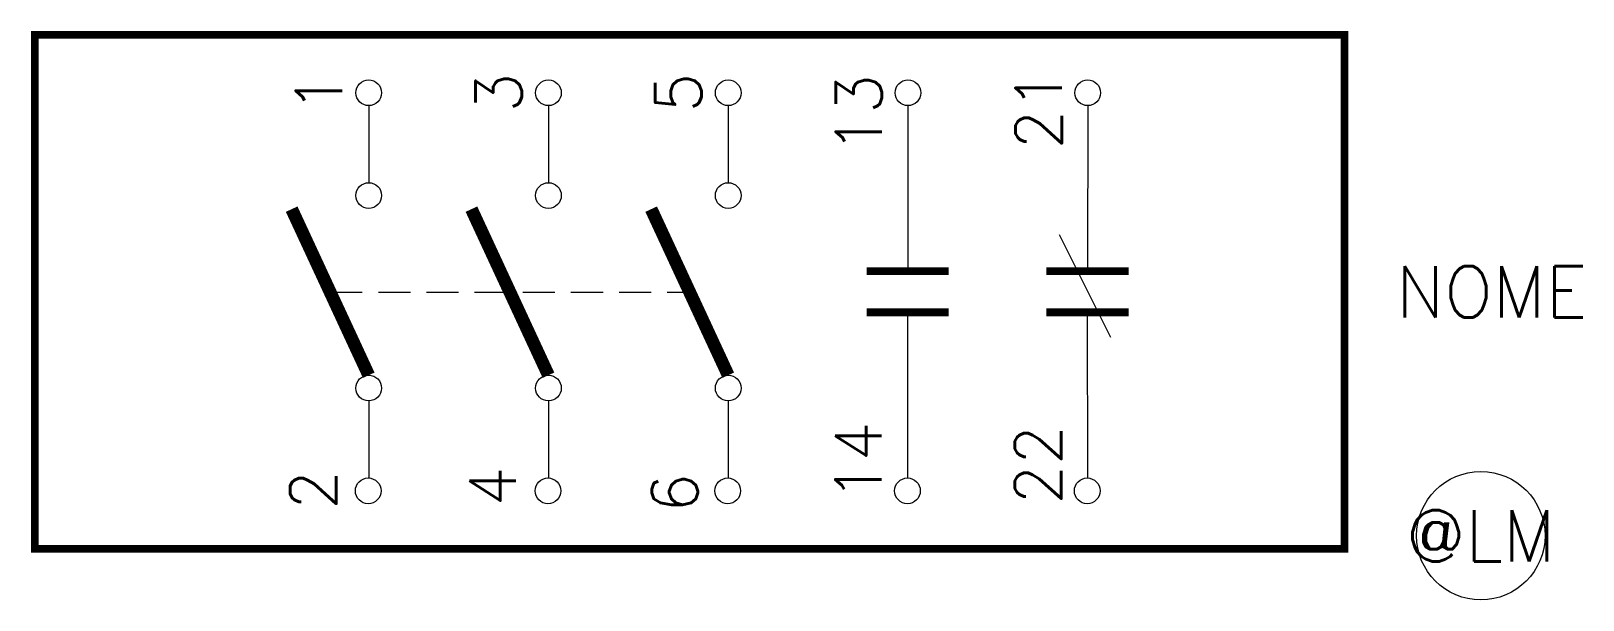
# Model space of a CAD drawing. Header units: millimetres. Extents: x -0.1 to 60.3, y -22 to 0.1.
import ezdxf
from ezdxf.enums import TextEntityAlignment as Align

# ---------------------------------------------------------------- set-up
doc = ezdxf.new("R2010")
doc.units = ezdxf.units.MM
doc.linetypes.add('HIDDEN', pattern=[0.375, 0.25, -0.125])
doc.styles.add('ROMANS', font='romans')

msp = doc.modelspace()

# ---------------------------------------------------------------- linework, layer by layer
for p, q in [((13, -2.752), (13, -5.752)), ((20, -2.752), (20, -5.752)), ((27, -2.752), (27, -5.752)), ((13, -14.248), (13, -17.248)), ((20, -14.248), (20, -17.248)), ((27, -14.248), (27, -17.248))]:
    msp.add_line(p, q)
at = {"color": 5, "const_width": 0.3}
msp.add_lwpolyline([(0, 0), (51, 0), (51, -20), (0, -20)], close=True, dxfattribs=at)
for points in [[(34, -2.752), (33.99, -9.2)], [(41, -2.752), (40.99, -9.2)], [(39.893, -7.765), (41.893, -11.765)], [(34, -17.248), (33.99, -10.8)], [(41, -17.248), (40.99, -10.8)]]:
    msp.add_lwpolyline(points)
at = {"linetype": 'Continuous', "const_width": 0.5}
for points in [[(13, -13.248), (10, -6.783)], [(20, -13.248), (17, -6.783)], [(27, -13.248), (24, -6.783)]]:
    msp.add_lwpolyline(points, dxfattribs=at)
at = {"const_width": 0.3}
for points in [[(32.39, -9.2), (35.59, -9.2)], [(39.39, -9.2), (42.59, -9.2)], [(32.39, -10.8), (35.59, -10.8)], [(39.39, -10.8), (42.59, -10.8)]]:
    msp.add_lwpolyline(points, dxfattribs=at)
at = {"color": 7, "linetype": 'HIDDEN', "ltscale": 5, "flags": 128}
msp.add_lwpolyline([(11.5, -10.016), (25.5, -10.016)], dxfattribs=at)
at = {"color": 7, "linetype": 'Continuous'}
for centre in [(13, -2.252), (20, -2.252), (27, -2.252), (34, -2.252), (41, -2.252), (13, -6.252), (20, -6.252), (27, -6.252), (27, -13.748), (12.981, -17.748), (19.981, -17.748), (26.981, -17.748), (33.981, -17.748), (40.981, -17.748)]:
    msp.add_circle(centre, 0.5, dxfattribs=at)
at = {"linetype": 'Continuous'}
for centre in [(13, -13.748), (20, -13.748)]:
    msp.add_circle(centre, 0.5, dxfattribs=at)
msp.add_circle((56.308, -19.495), 2.5)

# ---------------------------------------------------------------- texts
at = {"color": 7, "linetype": 'Continuous', "style": 'ROMANS', "flags": 4}
for tag, text, p in [('3', '3', (19.5, -2.25)), ('5', '5', (26.5, -2.25)), ('1', '1', (12.5, -2.25))]:
    msp.add_attdef(tag, text=text, height=1.8, rotation=89.99999, dxfattribs=at).set_placement(p, align=Align.BOTTOM_CENTER)
for tag, text, p in [('13', '13', (32.087, -3.073)), ('21', '21', (39.087, -2.914)), ('14', '14', (32.067, -16.608)), ('22', '22', (39.067, -16.736)), ('2', '2', (10.835, -17.713)), ('4', '4', (17.824, -17.59)), ('6', '6', (24.919, -17.832))]:
    msp.add_attdef(tag, text=text, height=1.8, rotation=89.99999, dxfattribs=at).set_placement(p, align=Align.MIDDLE_CENTER)
at = {"color": 7, "style": 'ROMANS', "flags": 4}
msp.add_attdef('NOME', text='NOME', height=2, dxfattribs=at).set_placement((53, -10), align=Align.MIDDLE_LEFT)
msp.add_attdef('@LM', text='@LM', height=2, dxfattribs=at).set_placement((56.31, -19.5), align=Align.MIDDLE_CENTER)

doc.saveas('drawing.dxf')
